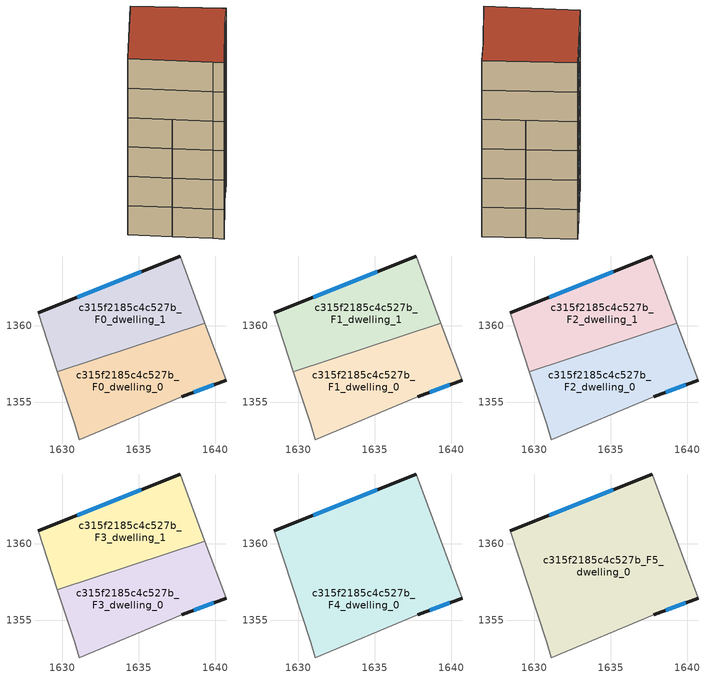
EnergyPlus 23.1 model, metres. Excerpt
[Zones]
c315f2185c4c527b_F0_dwelling_0
 floor ground (EU_floor_Construction): 1639.33,1360.18 1640.71,1356.46 1637.81,1355.36 1631.1,1352.55 1630.8,1353.56 1629.67,1357.01 z0
 wall outside (EU_wall_Construction): 1637.81,1355.36 1640.71,1356.46 z0:3
 wall adiabatic (EU_wall_Construction): 1629.67,1357.01 1630.8,1353.56 1631.1,1352.55 1637.81,1355.36 / 1640.71,1356.46 1639.33,1360.18 z0:3
 wall to c315f2185c4c527b_F0_dwelling_1 (EU_wall_Construction): 1639.33,1360.18 1629.67,1357.01 z0:3
 window (EU_Window_Construction): 1638.6,1355.66 1639.91,1356.15 z0.83:2.17
c315f2185c4c527b_F0_dwelling_1
 floor ground (EU_floor_Construction): 1637.71,1364.56 1639.33,1360.18 1629.67,1357.01 1628.4,1360.86 z0
 wall outside (EU_wall_Construction): 1637.71,1364.56 1628.4,1360.86 z0:3
 wall adiabatic (EU_wall_Construction): 1639.33,1360.18 1637.71,1364.56 / 1628.4,1360.86 1629.67,1357.01 z0:3
 window (EU_Window_Construction): 1635.15,1363.54 1630.96,1361.88 z0.83:2.17
c315f2185c4c527b_F1_dwelling_0
 floor to c315f2185c4c527b_F0_dwelling_0 (EU_floor_Construction): 1639.33,1360.18 1640.71,1356.46 1637.8,1355.36 1631.1,1352.55 1630.8,1353.56 1629.67,1357.01 z3
 wall outside (EU_wall_Construction): 1637.81,1355.36 1640.71,1356.46 z3:6
 wall adiabatic (EU_wall_Construction): 1629.67,1357.01 1630.8,1353.56 1631.1,1352.55 1637.81,1355.36 / 1640.71,1356.46 1639.33,1360.18 z3:6
 wall to c315f2185c4c527b_F1_dwelling_1 (EU_wall_Construction): 1639.33,1360.18 1629.67,1357.01 z3:6
 window (EU_Window_Construction): 1638.6,1355.66 1639.91,1356.15 z3.83:5.17
c315f2185c4c527b_F1_dwelling_1
 floor to c315f2185c4c527b_F0_dwelling_1 (EU_floor_Construction): 1637.71,1364.56 1639.33,1360.18 1629.67,1357.01 1628.4,1360.86 z3
 wall outside (EU_wall_Construction): 1637.71,1364.56 1628.4,1360.86 z3:6
 wall adiabatic (EU_wall_Construction): 1639.33,1360.18 1637.71,1364.56 / 1628.4,1360.86 1629.67,1357.01 z3:6
 window (EU_Window_Construction): 1635.15,1363.54 1630.96,1361.88 z3.83:5.17
c315f2185c4c527b_F2_dwelling_0
 floor to c315f2185c4c527b_F1_dwelling_0 (EU_floor_Construction): 1639.33,1360.18 1640.71,1356.46 1637.8,1355.36 1631.1,1352.55 1630.8,1353.56 1629.67,1357.01 z6
 wall outside (EU_wall_Construction): 1637.81,1355.36 1640.71,1356.46 z6:9
 wall adiabatic (EU_wall_Construction): 1629.67,1357.01 1630.8,1353.56 1631.1,1352.55 1637.81,1355.36 / 1640.71,1356.46 1639.33,1360.18 z6:9
 wall to c315f2185c4c527b_F2_dwelling_1 (EU_wall_Construction): 1639.33,1360.18 1629.67,1357.01 z6:9
 window (EU_Window_Construction): 1638.6,1355.66 1639.91,1356.15 z6.83:8.17
c315f2185c4c527b_F2_dwelling_1
 floor to c315f2185c4c527b_F1_dwelling_1 (EU_floor_Construction): 1637.71,1364.56 1639.33,1360.18 1629.67,1357.01 1628.4,1360.86 z6
 wall outside (EU_wall_Construction): 1637.71,1364.56 1628.4,1360.86 z6:9
 wall adiabatic (EU_wall_Construction): 1639.33,1360.18 1637.71,1364.56 / 1628.4,1360.86 1629.67,1357.01 z6:9
 window (EU_Window_Construction): 1635.15,1363.54 1630.96,1361.88 z6.83:8.17
c315f2185c4c527b_F3_dwelling_0
 floor to c315f2185c4c527b_F2_dwelling_0 (EU_floor_Construction): 1639.33,1360.18 1640.71,1356.46 1637.8,1355.36 1631.1,1352.55 1630.8,1353.56 1629.67,1357.01 z9
 wall outside (EU_wall_Construction): 1637.81,1355.36 1640.71,1356.46 z9:12
 wall adiabatic (EU_wall_Construction): 1629.67,1357.01 1630.8,1353.56 1631.1,1352.55 1637.81,1355.36 / 1640.71,1356.46 1639.33,1360.18 z9:12
 wall to c315f2185c4c527b_F3_dwelling_1 (EU_wall_Construction): 1639.33,1360.18 1629.67,1357.01 z9:12
 window (EU_Window_Construction): 1638.6,1355.66 1639.91,1356.15 z9.83:11.17
c315f2185c4c527b_F3_dwelling_1
 floor to c315f2185c4c527b_F2_dwelling_1 (EU_floor_Construction): 1637.71,1364.56 1639.33,1360.18 1629.67,1357.01 1628.4,1360.86 z9
 wall outside (EU_wall_Construction): 1637.71,1364.56 1628.4,1360.86 z9:12
 wall adiabatic (EU_wall_Construction): 1639.33,1360.18 1637.71,1364.56 / 1628.4,1360.86 1629.67,1357.01 z9:12
 window (EU_Window_Construction): 1635.15,1363.54 1630.96,1361.88 z9.83:11.17
c315f2185c4c527b_F4_dwelling_0
 floor to c315f2185c4c527b_F3_dwelling_0 (EU_floor_Construction): 1639.33,1360.18 1640.71,1356.46 1637.8,1355.36 1631.1,1352.55 1630.8,1353.56 1629.67,1357.01 z12
 floor to c315f2185c4c527b_F3_dwelling_1 (EU_floor_Construction): 1637.71,1364.56 1639.33,1360.18 1629.67,1357.01 1628.4,1360.86 z12
 wall outside (EU_wall_Construction): 1637.71,1364.56 1628.4,1360.86 / 1637.81,1355.36 1640.71,1356.46 z12:15
 wall adiabatic (EU_wall_Construction): 1628.4,1360.86 1630.8,1353.56 1631.1,1352.55 1637.81,1355.36 / 1640.71,1356.46 1637.71,1364.56 z12:15
 window (EU_Window_Construction): 1635.15,1363.54 1630.96,1361.88 / 1638.6,1355.66 1639.91,1356.15 z12.83:14.17
c315f2185c4c527b_F5_dwelling_0
 floor to c315f2185c4c527b_F4_dwelling_0 (EU_floor_Construction): 1637.71,1364.56 1640.71,1356.46 1637.8,1355.36 1631.1,1352.55 1630.8,1353.56 1628.4,1360.86 z15
 wall outside (EU_wall_Construction): 1637.71,1364.56 1628.4,1360.86 / 1637.81,1355.36 1640.71,1356.46 z15:18
 wall adiabatic (EU_wall_Construction): 1628.4,1360.86 1630.8,1353.56 1631.1,1352.55 1637.81,1355.36 / 1640.71,1356.46 1637.71,1364.56 z15:18
 window (EU_Window_Construction): 1635.15,1363.54 1630.96,1361.88 / 1638.6,1355.66 1639.91,1356.15 z15.83:17.17
 roof outside (EU_roof_Construction): 1640.71,1356.46 1637.71,1364.56 1628.4,1360.86 1630.8,1353.56 1631.1,1352.55 1637.81,1355.36 z18
[Building]
EU S2 Campaign: North Axis=0; Terrain=City; Solar Distribution=FullExterior
[Site:Location]
Lyon-Bron: Latitude=45.75; Longitude=5; Time Zone=1; Elevation=198
[SizingPeriod:WeatherFileDays]
AnnualSizingPeriod: Begin Month=1; Begin Day of Month=1; End Month=12; End Day of Month=31; Day of Week for Start Day=Monday; Use Weather File Daylight Saving Period=No; Use Weather File Rain and Snow Indicators=No
[MATERIAL]
EU_InternalMass_Material: Roughness=MediumRough; Thickness=0.1; Conductivity=1; Density=1800; Specific Heat=900; Thermal Absorptance=0.9; Solar Absorptance=0.7; Visible Absorptance=0.7
[MATERIAL:NOMASS] Roughness=MediumRough; Thermal Absorptance=0.9; Solar Absorptance=0.7; Visible Absorptance=0.7
Name | Thermal Resistance
EU_wall_NoMass | 0.87146
EU_roof_NoMass | 0.842276
EU_floor_NoMass | 0.496999
[WINDOWMATERIAL:SIMPLEGLAZINGSYSTEM]
EU_Window_SimpleGlazing: UFactor=2.2525; Solar Heat Gain Coefficient=0.76; Visible Transmittance=0.76
[CONSTRUCTION]
EU_wall_Construction: EU_wall_NoMass
EU_roof_Construction: EU_roof_NoMass
EU_floor_Construction: EU_floor_NoMass
EU_Window_Construction: EU_Window_SimpleGlazing
EU_InternalMass_Construction: EU_InternalMass_Material
[ZONE] Type=1; Multiplier=1; Ceiling Height=autocalculate; Floor Area=autocalculate; Part of Total Floor Area=Yes
Name | Volume
c315f2185c4c527b_F0_dwelling_0; c315f2185c4c527b_F1_dwelling_0; c315f2185c4c527b_F2_dwelling_0; c315f2185c4c527b_F3_dwelling_0 | 131.948
c315f2185c4c527b_F4_dwelling_0 | 263.892
c315f2185c4c527b_F5_dwelling_0 | 263.9
c315f2185c4c527b_F0_dwelling_1; c315f2185c4c527b_F1_dwelling_1; c315f2185c4c527b_F2_dwelling_1; c315f2185c4c527b_F3_dwelling_1 | 131.944
[INTERNALMASS] Construction=EU_InternalMass_Construction
Name | Zone or ZoneList | Surface Area
c315f2185c4c527b_F0_dwelling_0_EU_InternalMass | c315f2185c4c527b_F0_dwelling_0 | 43.9825
c315f2185c4c527b_F0_dwelling_1_EU_InternalMass | c315f2185c4c527b_F0_dwelling_1 | 43.9811
c315f2185c4c527b_F1_dwelling_0_EU_InternalMass | c315f2185c4c527b_F1_dwelling_0 | 43.9825
c315f2185c4c527b_F1_dwelling_1_EU_InternalMass | c315f2185c4c527b_F1_dwelling_1 | 43.9811
c315f2185c4c527b_F2_dwelling_0_EU_InternalMass | c315f2185c4c527b_F2_dwelling_0 | 43.9825
c315f2185c4c527b_F2_dwelling_1_EU_InternalMass | c315f2185c4c527b_F2_dwelling_1 | 43.9811
c315f2185c4c527b_F3_dwelling_0_EU_InternalMass | c315f2185c4c527b_F3_dwelling_0 | 43.9825
c315f2185c4c527b_F3_dwelling_1_EU_InternalMass | c315f2185c4c527b_F3_dwelling_1 | 43.9811
c315f2185c4c527b_F4_dwelling_0_EU_InternalMass | c315f2185c4c527b_F4_dwelling_0 | 87.9666
c315f2185c4c527b_F5_dwelling_0_EU_InternalMass | c315f2185c4c527b_F5_dwelling_0 | 87.9666
[OTHEREQUIPMENT] Fuel Type=Electricity; Design Level Calculation Method=Watts/Area; Power per Zone Floor Area=1; Fraction Latent=0; Fraction Radiant=0; Fraction Lost=0; Carbon Dioxide Generation Rate=0; EndUse Subcategory=EU_Step8_InternalGains
Name | Zone or ZoneList or Space or SpaceList | Schedule
EU_Step8_InternalGain_c315f2185c4c527b_F0_dwelling_0_f000 | c315f2185c4c527b_F0_dwelling_0 | EU_Step8_GainSchedule_c315f2185c4c527b_F0_dwelling_0_f000
EU_Step8_InternalGain_c315f2185c4c527b_F0_dwelling_1_f000 | c315f2185c4c527b_F0_dwelling_1 | EU_Step8_GainSchedule_c315f2185c4c527b_F0_dwelling_1_f000
EU_Step8_InternalGain_c315f2185c4c527b_F1_dwelling_0_f000 | c315f2185c4c527b_F1_dwelling_0 | EU_Step8_GainSchedule_c315f2185c4c527b_F1_dwelling_0_f000
EU_Step8_InternalGain_c315f2185c4c527b_F1_dwelling_1_f000 | c315f2185c4c527b_F1_dwelling_1 | EU_Step8_GainSchedule_c315f2185c4c527b_F1_dwelling_1_f000
EU_Step8_InternalGain_c315f2185c4c527b_F2_dwelling_0_f000 | c315f2185c4c527b_F2_dwelling_0 | EU_Step8_GainSchedule_c315f2185c4c527b_F2_dwelling_0_f000
EU_Step8_InternalGain_c315f2185c4c527b_F2_dwelling_1_f000 | c315f2185c4c527b_F2_dwelling_1 | EU_Step8_GainSchedule_c315f2185c4c527b_F2_dwelling_1_f000
EU_Step8_InternalGain_c315f2185c4c527b_F3_dwelling_0_f000 | c315f2185c4c527b_F3_dwelling_0 | EU_Step8_GainSchedule_c315f2185c4c527b_F3_dwelling_0_f000
EU_Step8_InternalGain_c315f2185c4c527b_F3_dwelling_1_f000 | c315f2185c4c527b_F3_dwelling_1 | EU_Step8_GainSchedule_c315f2185c4c527b_F3_dwelling_1_f000
EU_Step8_InternalGain_c315f2185c4c527b_F4_dwelling_0_f000 | c315f2185c4c527b_F4_dwelling_0 | EU_Step8_GainSchedule_c315f2185c4c527b_F4_dwelling_0_f000
EU_Step8_InternalGain_c315f2185c4c527b_F5_dwelling_0_f000 | c315f2185c4c527b_F5_dwelling_0 | EU_Step8_GainSchedule_c315f2185c4c527b_F5_dwelling_0_f000
[ZONEVENTILATION:DESIGNFLOWRATE] Schedule=EU_AlwaysOn; Design Flow Rate Calculation Method=AirChanges/Hour; Air Changes per Hour=0.425; Ventilation Type=Natural; Fan Pressure Rise=0; Fan Total Efficiency=1; Constant Term Coefficient=1; Temperature Term Coefficient=0; Velocity Term Coefficient=0; Velocity Squared Term Coefficient=0; Minimum Indoor Temperature=-100; Maximum Indoor Temperature=100; Delta Temperature=-100; Minimum Outdoor Temperature=-100; Maximum Outdoor Temperature=100; Maximum Wind Speed=40
Name | Zone or ZoneList or Space or SpaceList
EU_ConstantAir_c315f2185c4c527b_F0_dwelling_0 | c315f2185c4c527b_F0_dwelling_0
EU_ConstantAir_c315f2185c4c527b_F0_dwelling_1 | c315f2185c4c527b_F0_dwelling_1
EU_ConstantAir_c315f2185c4c527b_F1_dwelling_0 | c315f2185c4c527b_F1_dwelling_0
EU_ConstantAir_c315f2185c4c527b_F1_dwelling_1 | c315f2185c4c527b_F1_dwelling_1
EU_ConstantAir_c315f2185c4c527b_F2_dwelling_0 | c315f2185c4c527b_F2_dwelling_0
EU_ConstantAir_c315f2185c4c527b_F2_dwelling_1 | c315f2185c4c527b_F2_dwelling_1
EU_ConstantAir_c315f2185c4c527b_F3_dwelling_0 | c315f2185c4c527b_F3_dwelling_0
EU_ConstantAir_c315f2185c4c527b_F3_dwelling_1 | c315f2185c4c527b_F3_dwelling_1
EU_ConstantAir_c315f2185c4c527b_F4_dwelling_0 | c315f2185c4c527b_F4_dwelling_0
EU_ConstantAir_c315f2185c4c527b_F5_dwelling_0 | c315f2185c4c527b_F5_dwelling_0
[HVACTEMPLATE:THERMOSTAT] Constant Heating Setpoint=20; Constant Cooling Setpoint=50
EU_HeatOnly_c315f2185c4c527b_F0_dwelling_0; EU_HeatOnly_c315f2185c4c527b_F0_dwelling_1; EU_HeatOnly_c315f2185c4c527b_F1_dwelling_0; EU_HeatOnly_c315f2185c4c527b_F1_dwelling_1; EU_HeatOnly_c315f2185c4c527b_F2_dwelling_0; EU_HeatOnly_c315f2185c4c527b_F2_dwelling_1; EU_HeatOnly_c315f2185c4c527b_F3_dwelling_0; EU_HeatOnly_c315f2185c4c527b_F3_dwelling_1; EU_HeatOnly_c315f2185c4c527b_F4_dwelling_0; EU_HeatOnly_c315f2185c4c527b_F5_dwelling_0
[HVACTEMPLATE:ZONE:IDEALLOADSAIRSYSTEM] System Availability Schedule=EU_AlwaysOn; Maximum Heating Supply Air Temperature=50; Minimum Cooling Supply Air Temperature=13; Maximum Heating Supply Air Humidity Ratio=0.0156; Minimum Cooling Supply Air Humidity Ratio=0.0077; Heating Limit=NoLimit; Cooling Limit=NoLimit; Heating Availability Schedule=EU_AlwaysOn; Cooling Availability Schedule=EU_CoolingOff; Dehumidification Control Type=ConstantSensibleHeatRatio; Cooling Sensible Heat Ratio=0.7; Dehumidification Setpoint=60; Humidification Control Type=None; Humidification Setpoint=30; Outdoor Air Method=None; Outdoor Air Flow Rate per Person=0.00944; Outdoor Air Flow Rate per Zone Floor Area=0; Outdoor Air Flow Rate per Zone=0; Demand Controlled Ventilation Type=None; Outdoor Air Economizer Type=NoEconomizer; Heat Recovery Type=None; Sensible Heat Recovery Effectiveness=0.7; Latent Heat Recovery Effectiveness=0.65
Name | Template Thermostat
c315f2185c4c527b_F0_dwelling_0 | EU_HeatOnly_c315f2185c4c527b_F0_dwelling_0
c315f2185c4c527b_F0_dwelling_1 | EU_HeatOnly_c315f2185c4c527b_F0_dwelling_1
c315f2185c4c527b_F1_dwelling_0 | EU_HeatOnly_c315f2185c4c527b_F1_dwelling_0
c315f2185c4c527b_F1_dwelling_1 | EU_HeatOnly_c315f2185c4c527b_F1_dwelling_1
c315f2185c4c527b_F2_dwelling_0 | EU_HeatOnly_c315f2185c4c527b_F2_dwelling_0
c315f2185c4c527b_F2_dwelling_1 | EU_HeatOnly_c315f2185c4c527b_F2_dwelling_1
c315f2185c4c527b_F3_dwelling_0 | EU_HeatOnly_c315f2185c4c527b_F3_dwelling_0
c315f2185c4c527b_F3_dwelling_1 | EU_HeatOnly_c315f2185c4c527b_F3_dwelling_1
c315f2185c4c527b_F4_dwelling_0 | EU_HeatOnly_c315f2185c4c527b_F4_dwelling_0
c315f2185c4c527b_F5_dwelling_0 | EU_HeatOnly_c315f2185c4c527b_F5_dwelling_0
[SIZING:ZONE] Zone Cooling Design Supply Air Temperature Input Method=SupplyAirTemperature; Zone Cooling Design Supply Air Temperature=13; Zone Heating Design Supply Air Temperature Input Method=SupplyAirTemperature; Zone Heating Design Supply Air Temperature=50; Zone Cooling Design Supply Air Humidity Ratio=0.008; Zone Heating Design Supply Air Humidity Ratio=0.008; Cooling Design Air Flow Method=DesignDay; Cooling Design Air Flow Rate=0; Cooling Minimum Air Flow per Zone Floor Area=0.000762; Cooling Minimum Air Flow=0; Cooling Minimum Air Flow Fraction=0.2; Heating Design Air Flow Method=DesignDay; Heating Design Air Flow Rate=0; Heating Maximum Air Flow per Zone Floor Area=0.002032; Heating Maximum Air Flow=0.141576; Heating Maximum Air Flow Fraction=0.3; Account for Dedicated Outdoor Air System=No; Dedicated Outdoor Air System Control Strategy=NeutralSupplyAir; Dedicated Outdoor Air Low Setpoint Temperature for Design=autosize; Dedicated Outdoor Air High Setpoint Temperature for Design=autosize; Zone Load Sizing Method=Sensible Load Only No Latent Load; Zone Latent Cooling Design Supply Air Humidity Ratio Input Method=HumidityRatioDifference; Zone Cooling Design Supply Air Humidity Ratio Difference=0.005; Zone Latent Heating Design Supply Air Humidity Ratio Input Method=HumidityRatioDifference; Zone Humidification Design Supply Air Humidity Ratio Difference=0.005
c315f2185c4c527b_F0_dwelling_0; c315f2185c4c527b_F0_dwelling_1; c315f2185c4c527b_F1_dwelling_0; c315f2185c4c527b_F1_dwelling_1; c315f2185c4c527b_F2_dwelling_0; c315f2185c4c527b_F2_dwelling_1; c315f2185c4c527b_F3_dwelling_0; c315f2185c4c527b_F3_dwelling_1; c315f2185c4c527b_F4_dwelling_0; c315f2185c4c527b_F5_dwelling_0
[SCHEDULE:CONSTANT]
Name | Hourly Value
EU_AlwaysOn | 1
EU_CoolingOff | 0
[SCHEDULE:FILE] Column Number=1; Rows to Skip at Top=0; Number of Hours of Data=8760; Column Separator=Comma; Interpolate to Timestep=No; Minutes per Item=60; Adjust Schedule for Daylight Savings=Yes
Name | File
EU_Step8_GainSchedule_c315f2185c4c527b_F0_dwelling_0_f000 | ../../schedules/c315f2185c4c527b/c315f2185c4c527b_F0_dwelling_0_f000_gain.csv
EU_Step8_GainSchedule_c315f2185c4c527b_F0_dwelling_1_f000 | ../../schedules/c315f2185c4c527b/c315f2185c4c527b_F0_dwelling_1_f000_gain.csv
EU_Step8_GainSchedule_c315f2185c4c527b_F1_dwelling_0_f000 | ../../schedules/c315f2185c4c527b/c315f2185c4c527b_F1_dwelling_0_f000_gain.csv
EU_Step8_GainSchedule_c315f2185c4c527b_F1_dwelling_1_f000 | ../../schedules/c315f2185c4c527b/c315f2185c4c527b_F1_dwelling_1_f000_gain.csv
EU_Step8_GainSchedule_c315f2185c4c527b_F2_dwelling_0_f000 | ../../schedules/c315f2185c4c527b/c315f2185c4c527b_F2_dwelling_0_f000_gain.csv
EU_Step8_GainSchedule_c315f2185c4c527b_F2_dwelling_1_f000 | ../../schedules/c315f2185c4c527b/c315f2185c4c527b_F2_dwelling_1_f000_gain.csv
EU_Step8_GainSchedule_c315f2185c4c527b_F3_dwelling_0_f000 | ../../schedules/c315f2185c4c527b/c315f2185c4c527b_F3_dwelling_0_f000_gain.csv
EU_Step8_GainSchedule_c315f2185c4c527b_F3_dwelling_1_f000 | ../../schedules/c315f2185c4c527b/c315f2185c4c527b_F3_dwelling_1_f000_gain.csv
EU_Step8_GainSchedule_c315f2185c4c527b_F4_dwelling_0_f000 | ../../schedules/c315f2185c4c527b/c315f2185c4c527b_F4_dwelling_0_f000_gain.csv
EU_Step8_GainSchedule_c315f2185c4c527b_F5_dwelling_0_f000 | ../../schedules/c315f2185c4c527b/c315f2185c4c527b_F5_dwelling_0_f000_gain.csv
